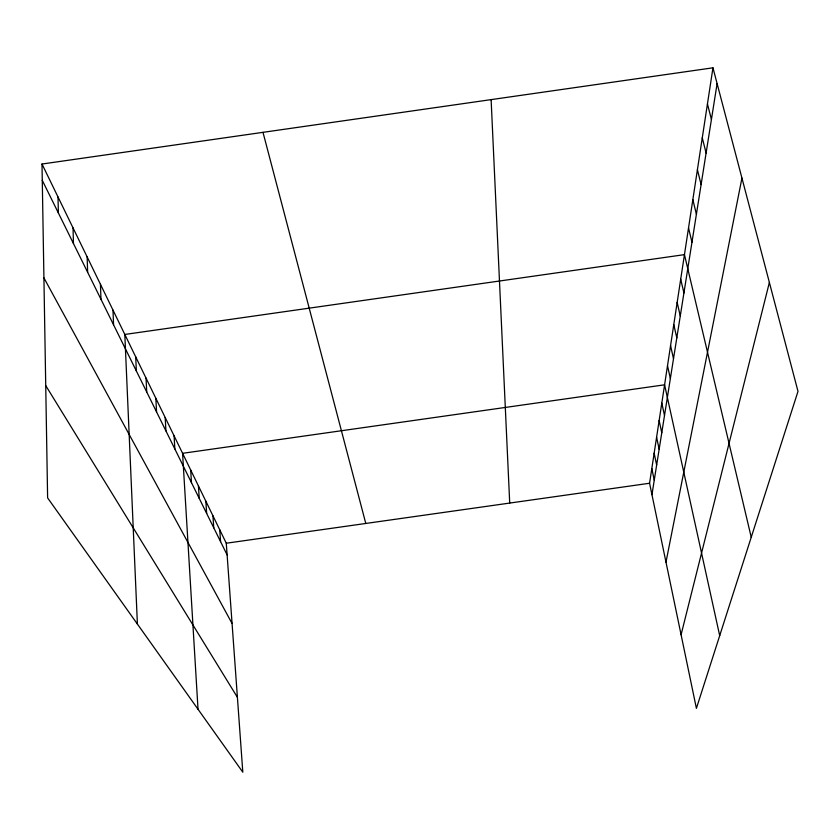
<?xml version="1.0" encoding="UTF-8"?>
<svg xmlns="http://www.w3.org/2000/svg" width="840" height="840" viewBox="0 0 840 840"><rect width="100%" height="100%" fill="white"/><g stroke="black" fill="none" stroke-linecap="round" stroke-linejoin="round"><path stroke-width="1.26" d="M712.961 67.809L798 391.367L696.402 708.361L649.572 483.252L712.961 67.809L42 164.031L47.618 497.91L242.812 772.191L226.275 543.228L42 164.031M651.956 494.697L717.108 83.611M665.984 562.159L741.941 178.091M681.082 634.736L769.377 282.461M226.275 543.228L649.572 483.252M45.727 385.56L237.405 697.305M43.911 277.862L232.071 623.49M42.273 180.348L227.115 554.883M262.993 132.342L365.788 523.457M707.448 103.95L711.428 119.448M702.272 137.844L706.104 153.037M697.41 169.691L701.106 184.59M692.843 199.668L696.402 214.274M688.527 227.934L691.961 242.267M751.233 537.285L684.453 254.636L124.814 334.457L137.403 624.078M680.704 279.174L683.928 292.981M677.155 302.453L680.274 316.019M673.775 324.587L676.809 337.911M670.572 345.639L673.501 358.722M667.506 365.694L670.362 378.556M719.702 635.68L664.587 384.815L182.574 453.317L198.02 709.244M661.804 403.084L664.503 415.506M659.138 420.536L661.773 432.757M656.597 437.231L659.159 449.253M654.15 453.222L656.649 465.045M651.819 468.542L654.255 480.186M219.744 529.798L220.573 541.632M212.94 515.792L213.77 527.835M205.842 501.186L206.661 513.429M198.429 485.93L199.238 498.393M190.68 469.991L191.478 482.664M174.09 435.844L174.846 448.98M165.186 417.532L165.931 430.909M155.852 398.318L156.566 411.936M146.034 378.116L146.727 391.986M491.117 99.624L509.712 503.066M135.702 356.853L136.364 370.997M112.98 310.096L113.568 324.796M100.443 284.298L100.979 299.303M87.15 256.946L87.644 272.265M73.038 227.903L73.458 243.547M58.013 196.991L58.37 212.961"/></g></svg>
